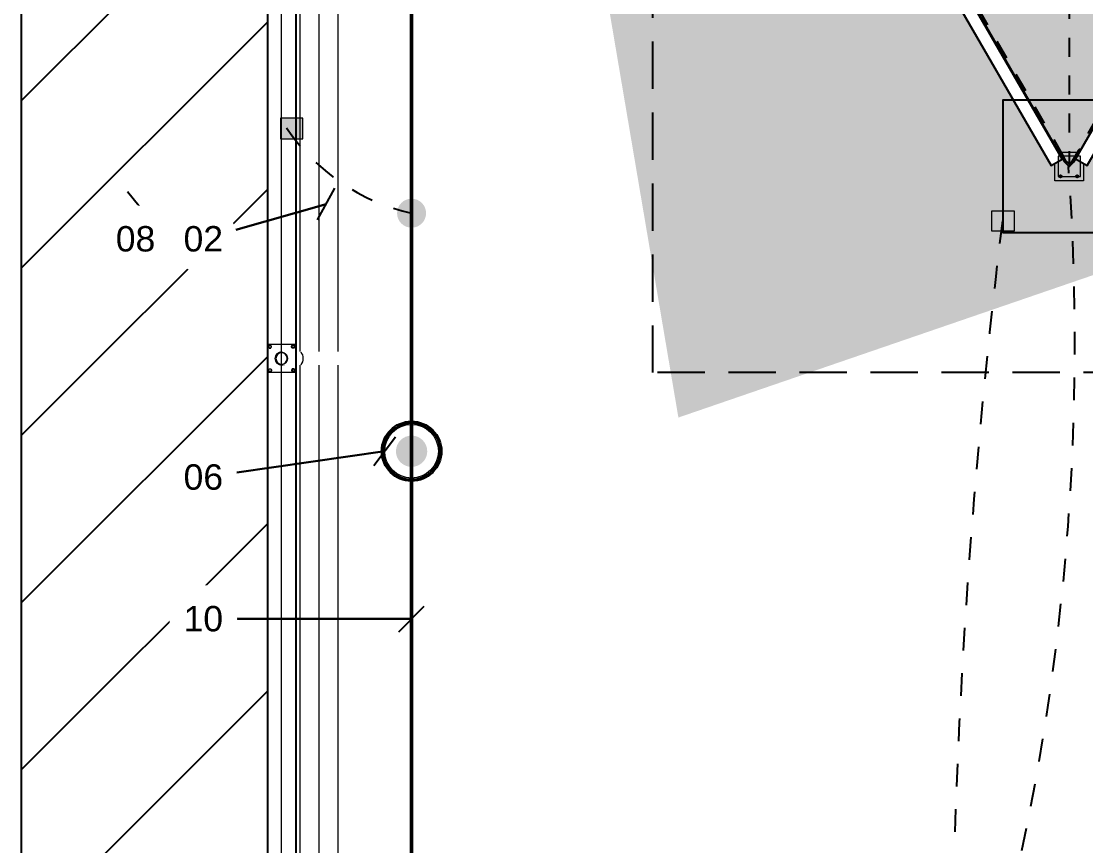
# Model space of a CAD drawing. Header units: inches. Extents: x -7660 to 802, y -193 to 3.
# Drawn here: x 657.5 to 663.12, y -93.32 to -88.96 of the extents above; entities that cross this region are included whole.
import ezdxf
from ezdxf.enums import TextEntityAlignment as Align

# ---------------------------------------------------------------- set-up
doc = ezdxf.new("R2010")
doc.units = ezdxf.units.IN
doc.header["$MEASUREMENT"] = 0
doc.set_wipeout_variables(frame=1)
for name, pattern in [('CACHE', [0.24, 0.12, -0.12]), ('DASHDOT', [1, 0.5, -0.25, 0, -0.25]), ('DASHDOT2', [0.5, 0.25, -0.125, 0, -0.125]), ('HIDDEN', [0.375, 0.25, -0.125])]:
    doc.linetypes.add(name, pattern=pattern)
for name, color, linetype in [('0-A INSTALAR', 10, 'Continuous'), ('AT', 80, 'Continuous'), ('COTAS', 8, 'Continuous'), ('TANZ-COTAS', 8, 'Continuous'), ('TANZ-EXISTENTE', 9, 'Continuous')]:
    doc.layers.add(name, color=color, linetype=linetype)
doc.styles.add('Arial', font='arial.ttf')
doc.styles.add('Arial_TXT', font='arial.ttf')
doc.styles.add('cerca', font='romans.shx', dxfattribs={"height": 1})
doc.styles.get("Standard").update_dxf_attribs({"font": 'arial.ttf'})
doc.linetypes.add('CERCA3', pattern='A,0.5,0.05,["X",cerca,S=0.1,R=0,X=-0.1,Y=-0.05],0.1', length=0.65)
doc.dimstyles.new('CLEMAR - 1-100', dxfattribs={"dimtxt": 15, "dimasz": 15, "dimexe": 7.5, "dimexo": 15, "dimgap": 7.5, "dimtad": 1, "dimdec": 0, "dimtxsty": 'Arial', "dimblk": 'OBLIQUE', "dimcen": 0, "dimdle": 7.5, "dimclrd": 8, "dimclre": 8, "dimclrt": 1, "dimadec": 0, "dimazin": 0, "dimtfac": 1, "dimtdec": 0, "dimtmove": 2, "dimatfit": 3, "dimldrblk": 'OBLIQUE', "dimfxl": 1, "dimtfill": 1, "dimtfillclr": 256, "dimarcsym": 0})
doc.dimstyles.new('ISO-25', dxfattribs={"dimtxt": 2.5, "dimasz": 2.5, "dimexe": 1.25, "dimexo": 0.625, "dimtad": 1, "dimtxsty": 'Standard', "dimcen": 2.5, "dimadec": 0, "dimazin": 0, "dimtfac": 1, "dimtmove": 0, "dimatfit": 3, "dimfxl": 1, "dimarcsym": 0})

# ---------------------------------------------------------------- blocks, each defined once
blk = doc.blocks.new('*U647')
at = {"linetype": 'CERCA3', "lineweight": 5, "ltscale": 0.3}
blk.add_line((5535.979, 2516.3655), (5535.979, 2504.995), dxfattribs=at)
at = {"lineweight": 5}
for p, q in [((5535.9104, 2510.9584), (5535.9095, 2510.9589)), ((5535.9104, 2510.9574), (5535.9095, 2510.9569)), ((5535.9137, 2510.964), (5535.9128, 2510.9645)), ((5535.9137, 2510.9518), (5535.9128, 2510.9513)), ((5535.9145, 2510.9645), (5535.9145, 2510.9655)), ((5535.9145, 2510.9513), (5535.9145, 2510.9503)), ((5535.921, 2510.9645), (5535.921, 2510.9655)), ((5535.921, 2510.9513), (5535.921, 2510.9503)), ((5535.9219, 2510.964), (5535.9227, 2510.9645)), ((5535.9219, 2510.9518), (5535.9227, 2510.9513)), ((5535.9251, 2510.9584), (5535.926, 2510.9589)), ((5535.9251, 2510.9574), (5535.926, 2510.9569)), ((5536.0361, 2510.964), (5536.0352, 2510.9645)), ((5536.0369, 2510.9645), (5536.0369, 2510.9655)), ((5536.0434, 2510.9645), (5536.0434, 2510.9655)), ((5536.0443, 2510.964), (5536.0452, 2510.9645)), ((5535.9104, 2510.8336), (5535.9095, 2510.8341)), ((5535.9104, 2510.8326), (5535.9095, 2510.8321)), ((5535.9137, 2510.8392), (5535.9128, 2510.8397)), ((5535.9137, 2510.827), (5535.9128, 2510.8265)), ((5535.9145, 2510.8397), (5535.9145, 2510.8407)), ((5535.9145, 2510.8265), (5535.9145, 2510.8255)), ((5535.921, 2510.8397), (5535.921, 2510.8407)), ((5535.921, 2510.8265), (5535.921, 2510.8255)), ((5535.9219, 2510.8392), (5535.9227, 2510.8397)), ((5535.9219, 2510.827), (5535.9227, 2510.8265)), ((5535.9251, 2510.8336), (5535.926, 2510.8341)), ((5535.9251, 2510.8326), (5535.926, 2510.8321)), ((5536.0361, 2510.827), (5536.0352, 2510.8265)), ((5536.0369, 2510.8265), (5536.0369, 2510.8255)), ((5536.0434, 2510.8265), (5536.0434, 2510.8255)), ((5536.0443, 2510.827), (5536.0452, 2510.8265))]:
    blk.add_line(p, q, dxfattribs=at)
at = {"linetype": 'CERCA3', "lineweight": 5, "ltscale": 0.3}
for points in [[(5536.0752, 2505.0912), (5536.0752, 2516.2497)], [(5536.1752, 2505.1913), (5536.1752, 2516.1497)], [(5536.2752, 2505.2913), (5536.2752, 2516.0497)]]:
    blk.add_lwpolyline(points, dxfattribs=at)
at = {"lineweight": 5}
for points in [[(5535.9145, 2510.9503), (5535.921, 2510.9503, 0.267949), (5535.9227, 2510.9513), (5535.926, 2510.9569, 0.267949), (5535.926, 2510.9589), (5535.9227, 2510.9645, 0.267949), (5535.921, 2510.9655), (5535.9145, 2510.9655, 0.267949), (5535.9128, 2510.9645), (5535.9095, 2510.9589, 0.267949), (5535.9095, 2510.9569), (5535.9128, 2510.9513, 0.267949)], [(5535.9145, 2510.9513), (5535.921, 2510.9513, 0.267949), (5535.9219, 2510.9518), (5535.9251, 2510.9574, 0.267949), (5535.9251, 2510.9584), (5535.9219, 2510.964, 0.267949), (5535.921, 2510.9645), (5535.9145, 2510.9645, 0.267949), (5535.9137, 2510.964), (5535.9104, 2510.9584, 0.267949), (5535.9104, 2510.9574), (5535.9137, 2510.9518, 0.267949)], [(5535.9145, 2510.8407), (5535.921, 2510.8407, -0.267949), (5535.9227, 2510.8397), (5535.926, 2510.8341, -0.267949), (5535.926, 2510.8321), (5535.9227, 2510.8265, -0.267949), (5535.921, 2510.8255), (5535.9145, 2510.8255, -0.267949), (5535.9128, 2510.8265), (5535.9095, 2510.8321, -0.267949), (5535.9095, 2510.8341), (5535.9128, 2510.8397, -0.267949)], [(5535.9145, 2510.8397), (5535.921, 2510.8397, -0.267949), (5535.9219, 2510.8392), (5535.9251, 2510.8336, -0.267949), (5535.9251, 2510.8326), (5535.9219, 2510.827, -0.267949), (5535.921, 2510.8265), (5535.9145, 2510.8265, -0.267949), (5535.9137, 2510.827), (5535.9104, 2510.8326, -0.267949), (5535.9104, 2510.8336), (5535.9137, 2510.8392, -0.267949)]]:
    blk.add_lwpolyline(points, format="xyb", close=True, dxfattribs=at)
blk.add_circle((5535.979, 2510.8955), 0.035, dxfattribs=at)
blk.add_wipeout([(5535.979, 2510.8605), (5536.3096, 2510.8604), (5536.323, 2510.8631), (5536.33, 2510.8669), (5536.3353, 2510.8716), (5536.338, 2510.875), (5536.3412, 2510.8803), (5536.3425, 2510.8834), (5536.344, 2510.8889), (5536.3446, 2510.8954), (5536.3444, 2510.8986), (5536.344, 2510.902), (5536.3429, 2510.9061), (5536.3416, 2510.9096), (5536.3396, 2510.9134), (5536.3367, 2510.9176), (5536.3325, 2510.9218), (5536.3279, 2510.9252), (5536.3244, 2510.9271), (5536.3196, 2510.9289), (5536.3149, 2510.93), (5536.3096, 2510.9304), (5535.979, 2510.9305), (5535.9835, 2510.9302), (5535.9893, 2510.9289), (5535.9932, 2510.9275), (5535.9973, 2510.9253), (5536.0012, 2510.9225), (5536.0041, 2510.9199), (5536.0067, 2510.9168), (5536.0092, 2510.9131), (5536.0107, 2510.9103), (5536.0127, 2510.9047), (5536.0137, 2510.8995), (5536.014, 2510.8955), (5536.0138, 2510.8919), (5536.0131, 2510.8877), (5536.0119, 2510.8837), (5536.0102, 2510.8796), (5536.008, 2510.8759), (5536.0041, 2510.8712), (5536.0008, 2510.8681), (5535.9939, 2510.8638), (5535.9904, 2510.8624), (5535.984, 2510.8608)], dxfattribs=at)
for p, q in [((5536.0328, 2510.9584), (5536.032, 2510.9589)), ((5536.0328, 2510.9574), (5536.032, 2510.9569)), ((5536.0361, 2510.9518), (5536.0352, 2510.9513)), ((5536.0369, 2510.9513), (5536.0369, 2510.9503)), ((5536.0434, 2510.9513), (5536.0434, 2510.9503)), ((5536.0443, 2510.9518), (5536.0452, 2510.9513)), ((5536.0475, 2510.9584), (5536.0484, 2510.9589)), ((5536.0475, 2510.9574), (5536.0484, 2510.9569)), ((5536.0328, 2510.8336), (5536.032, 2510.8341)), ((5536.0328, 2510.8326), (5536.032, 2510.8321)), ((5536.0361, 2510.8392), (5536.0352, 2510.8397)), ((5536.0369, 2510.8397), (5536.0369, 2510.8407)), ((5536.0434, 2510.8397), (5536.0434, 2510.8407)), ((5536.0443, 2510.8392), (5536.0452, 2510.8397)), ((5536.0475, 2510.8336), (5536.0484, 2510.8341)), ((5536.0475, 2510.8326), (5536.0484, 2510.8321))]:
    blk.add_line(p, q, dxfattribs=at)
blk.add_lwpolyline([(5536.054, 2510.9305), (5536.054, 2510.9705), (5535.904, 2510.9705), (5535.904, 2510.8205), (5536.054, 2510.8205), (5536.054, 2510.8605)], dxfattribs=at)
for points in [[(5536.0434, 2510.9503), (5536.0369, 2510.9503, -0.267949), (5536.0352, 2510.9513), (5536.032, 2510.9569, -0.267949), (5536.032, 2510.9589), (5536.0352, 2510.9645, -0.267949), (5536.0369, 2510.9655), (5536.0434, 2510.9655, -0.267949), (5536.0452, 2510.9645), (5536.0484, 2510.9589, -0.267949), (5536.0484, 2510.9569), (5536.0452, 2510.9513, -0.267949)], [(5536.0434, 2510.9513), (5536.0369, 2510.9513, -0.267949), (5536.0361, 2510.9518), (5536.0328, 2510.9574, -0.267949), (5536.0328, 2510.9584), (5536.0361, 2510.964, -0.267949), (5536.0369, 2510.9645), (5536.0434, 2510.9645, -0.267949), (5536.0443, 2510.964), (5536.0475, 2510.9584, -0.267949), (5536.0475, 2510.9574), (5536.0443, 2510.9518, -0.267949)], [(5536.0434, 2510.8407), (5536.0369, 2510.8407, 0.267949), (5536.0352, 2510.8397), (5536.032, 2510.8341, 0.267949), (5536.032, 2510.8321), (5536.0352, 2510.8265, 0.267949), (5536.0369, 2510.8255), (5536.0434, 2510.8255, 0.267949), (5536.0452, 2510.8265), (5536.0484, 2510.8321, 0.267949), (5536.0484, 2510.8341), (5536.0452, 2510.8397, 0.267949)], [(5536.0434, 2510.8397), (5536.0369, 2510.8397, 0.267949), (5536.0361, 2510.8392), (5536.0328, 2510.8336, 0.267949), (5536.0328, 2510.8326), (5536.0361, 2510.827, 0.267949), (5536.0369, 2510.8265), (5536.0434, 2510.8265, 0.267949), (5536.0443, 2510.827), (5536.0475, 2510.8326, 0.267949), (5536.0475, 2510.8336), (5536.0443, 2510.8392, 0.267949)]]:
    blk.add_lwpolyline(points, format="xyb", close=True, dxfattribs=at)
blk.add_circle((5535.979, 2510.8955), 0.03, dxfattribs=at)
blk.add_arc((5536.0322, 2510.8955), 0.0591, 323.7057, 36.2943, dxfattribs=at)
blk = doc.blocks.new('F11')
at = {"linetype": 'Continuous'}
for p, q in [((4, 4), (-4, -4)), ((4, -4), (-4, 4))]:
    blk.add_line(p, q, dxfattribs=at)
blk.add_circle((0, 0), 5.5, dxfattribs=at)
blk = doc.blocks.new('ev-so estrutura')
at = {"ltscale": 2}
for p, q in [((-47.452, 37.059), (-47.452, 37.018)), ((-47.433, 36.843), (-47.433, 36.978)), ((-47.431, 37.034), (-47.431, 37.066)), ((-47.411, 37.027), (-47.411, 37.06)), ((-47.39, 37.06), (-47.39, 37.033)), ((-47.369, 37.066), (-47.369, 37.033)), ((-47.368, 36.843), (-47.368, 36.982)), ((-47.349, 37.061), (-47.349, 37.027)), ((-47.736, 36.882), (-47.064, 36.882)), ((-47.425, 36.835), (-47.376, 36.835)), ((-49.551, 36.788), (-45.259, 36.788))]:
    blk.add_line(p, q, dxfattribs=at)
at = {"lineweight": 15}
for points in [[(-47.205, 40.658), (-47.205, 40.258), (-47.605, 40.258), (-47.605, 40.658)], [(-50.6, 34.776), (-50.6, 34.376), (-51, 34.376), (-51, 34.776)], [(-43.809, 34.776), (-43.809, 34.376), (-44.209, 34.376), (-44.209, 34.776)]]:
    blk.add_lwpolyline(points, close=True, dxfattribs=at)
at = {"color": 252, "linetype": 'DASHDOT2', "ltscale": 0.8, "true_color": 0x939598}
blk.add_lwpolyline([(-50.8, 34.576), (-44.009, 34.576), (-47.405, 40.458), (-50.8, 34.576)], close=True, dxfattribs=at)
for points in [[(-47.405, 36.537), (-47.405, 40.458)], [(-47.405, 36.537), (-50.8, 34.576)], [(-44.009, 34.576), (-47.405, 36.537)]]:
    blk.add_lwpolyline(points, dxfattribs=at)
blk.add_lwpolyline([(-46.871, 37.016), (-47.93, 37.016), (-47.93, 36.748), (-46.871, 36.748)], close=True)
at = {"ltscale": 2}
for points in [[(-49.649, 36.618), (-45.16, 36.618), (-45.269, 36.805), (-49.541, 36.805), (-49.649, 36.618)], [(-47.075, 36.895), (-47.726, 36.895)], [(-47.726, 36.869), (-47.075, 36.869)]]:
    blk.add_lwpolyline(points, dxfattribs=at)
for points in [[(-47.726, 36.851), (-47.726, 36.913), (-47.736, 36.913), (-47.736, 36.851)], [(-47.075, 36.851), (-47.075, 36.913), (-47.064, 36.913), (-47.064, 36.851)]]:
    blk.add_lwpolyline(points, close=True, dxfattribs=at)
for centre in [(-47.516, 40.595), (-47.282, 40.595), (-47.516, 40.322), (-47.282, 40.322), (-50.911, 34.713), (-50.677, 34.713), (-44.12, 34.713), (-43.886, 34.713), (-50.911, 34.441), (-50.677, 34.441), (-44.12, 34.441), (-43.886, 34.441)]:
    blk.add_circle(centre, 0.0158)
for centre, radius, start, end in [((-47.4, 37.06), 0.0517, 358.6645, 181.3355), ((-47.4, 37.06), 0.0315, 10.1608, 169.8392), ((-47.38, 37.033), 0.0739, 191.4998, 221.5207), ((-47.441, 36.978), 0.00814, 0, 41.5207), ((-47.38, 37.033), 0.0517, 178.6645, 283.2988), ((-47.4, 37.06), 0.0103, 0, 180), ((-47.38, 37.033), 0.0315, 190.1609, 349.8392), ((-47.38, 37.033), 0.0103, 180, 0), ((-47.425, 36.843), 0.00814, 180, 270), ((-47.376, 36.843), 0.00814, 270, 0)]:
    blk.add_arc(centre, radius, start, end, dxfattribs=at)
at = {"ltscale": 2, "xscale": 0.0009772753945739845, "yscale": 0.0009772753945739845, "zscale": 0.0009772753945739845, "rotation": 90}
for p in [(-47.4, 36.905), (-47.4, 36.859)]:
    blk.add_blockref('F11', p, dxfattribs=at)
at = {"ltscale": 2}
blk.add_wipeout([(-47.161, 34.553), (-47.161, 34.364), (-44.146, 34.364), (-44.146, 34.553), (-50.664, 34.553), (-50.664, 34.364), (-47.648, 34.364), (-47.648, 34.553)], dxfattribs=at)
for p, q in [((-47.648, 34.541), (-50.664, 34.541)), ((-44.146, 34.541), (-47.161, 34.541))]:
    blk.add_line(p, q, dxfattribs=at)
blk.add_lwpolyline([(-50.708, 34.576), (-50.534, 34.576, -0.414214), (-50.522, 34.564), (-50.522, 34.553), (-50.711, 34.553), (-50.8, 34.576), (-50.777, 34.665), (-50.682, 34.829), (-50.672, 34.823, -0.414214), (-50.668, 34.807), (-50.755, 34.656), (-50.766, 34.616, 0.414214), (-50.749, 34.587)], format="xyb", close=True, dxfattribs=at)
blk.add_lwpolyline([(-50.664, 34.553), (-44.099, 34.553), (-44.009, 34.576), (-44.033, 34.665), (-44.128, 34.829), (-44.138, 34.823, 0.414214), (-44.142, 34.807), (-44.055, 34.656), (-44.044, 34.616, -0.414214), (-44.061, 34.587), (-44.102, 34.576), (-44.276, 34.576, 0.414214), (-44.287, 34.564), (-44.287, 34.553)], format="xyb", dxfattribs=at)
for points in [[(-47.648, 34.553), (-47.648, 34.364), (-50.664, 34.364), (-50.664, 34.553)], [(-44.146, 34.553), (-44.146, 34.364), (-47.161, 34.364), (-47.161, 34.553)]]:
    blk.add_lwpolyline(points, dxfattribs=at)
for points in [[(-49.002, 37.74), (-49.165, 37.834), (-47.657, 40.446), (-47.494, 40.351), (-50.753, 34.706), (-50.916, 34.801), (-49.409, 37.412), (-49.245, 37.318)], [(-45.565, 37.318), (-45.401, 37.412), (-43.893, 34.801), (-44.057, 34.706), (-47.316, 40.351), (-47.153, 40.446), (-45.645, 37.834), (-45.808, 37.74)]]:
    blk.add_wipeout(points, dxfattribs=at)
for p, q in [((-45.798, 37.746), (-47.306, 40.357)), ((-49.255, 37.324), (-50.763, 34.712)), ((-44.047, 34.712), (-45.555, 37.324))]:
    blk.add_line(p, q, dxfattribs=at)
for points in [[(-49.245, 37.318), (-49.409, 37.412), (-50.916, 34.801), (-50.753, 34.706), (-47.494, 40.351), (-47.657, 40.446), (-49.165, 37.834), (-49.002, 37.74)], [(-45.808, 37.74), (-45.645, 37.834), (-47.153, 40.446), (-47.316, 40.351), (-44.057, 34.706), (-43.893, 34.801), (-45.401, 37.412), (-45.565, 37.318)]]:
    blk.add_lwpolyline(points, dxfattribs=at)
blk.add_lwpolyline([(-47.358, 40.378), (-47.271, 40.227, 0.414214), (-47.255, 40.223), (-47.245, 40.229), (-47.34, 40.392), (-47.405, 40.458), (-47.47, 40.392), (-47.565, 40.229), (-47.554, 40.223, 0.414214), (-47.538, 40.227), (-47.451, 40.378), (-47.422, 40.408, -0.414214), (-47.388, 40.408)], format="xyb", close=True, dxfattribs=at)
at = {"linetype": 'HIDDEN', "ltscale": 0.3}
blk.add_lwpolyline([(-47.736, 36.907), (-48.199, 36.907), (-48.199, 36.894), (-47.749, 36.894), (-47.749, 36.857), (-47.736, 36.857), (-47.736, 36.907), (-47.736, 36.894)], dxfattribs=at)
for points in [[(-47.736, 36.907), (-48.199, 36.907), (-48.199, 36.857), (-47.736, 36.857)], [(-47.064, 36.913), (-47.064, 36.401), (-47.014, 36.401), (-47.014, 36.913)]]:
    blk.add_lwpolyline(points, close=True)
blk.add_lwpolyline([(-47.051, 36.401), (-47.064, 36.401), (-47.064, 36.913), (-47.051, 36.913)], close=True, dxfattribs=at)
blk = doc.blocks.new('nova base com fundação ajustada')
at = {"linetype": 'Continuous', "xscale": 0.3774340128206928, "yscale": 0.3774340128206928, "zscale": 0.3774340128206928}
blk.add_blockref('ev-so estrutura', (-28.9082, 23.0956), dxfattribs=at)
at = {"linetype": 'HIDDEN'}
blk.add_lwpolyline([(-49.0004, 39.4556), (-44.6004, 39.4556), (-44.6004, 35.0556), (-49.0004, 35.0556)], close=True, dxfattribs=at)
at = {"linetype": 'Continuous'}
for points in [[(-47.1504, 38.0156), (-46.4504, 38.0156), (-46.4504, 38.7156), (-47.1504, 38.7156)], [(-48.5601, 36.274), (-47.9539, 36.624), (-47.6039, 36.0178), (-48.2101, 35.6678)], [(-45.0408, 36.274), (-45.647, 36.624), (-45.997, 36.0178), (-45.3908, 35.6678)]]:
    blk.add_lwpolyline(points, close=True, dxfattribs=at)
blk = doc.blocks.new('dasdasdasczxcz')
at = {"transparency": 33554559}
h = blk.add_hatch(dxfattribs=at)
h.set_pattern_fill('ANSI31', color=256, scale=5, style=0)
h.paths.add_polyline_path([(208.4898, -103.8854), (217.1898, -103.8854), (217.1898, -100.4854), (207.1898, -100.4854), (207.1898, -115.4854), (208.4898, -115.4854)])
blk.add_line((207.1898, -100.4854), (207.1898, -115.4854))
at = {"xscale": -1, "rotation": 180}
blk.add_blockref('*U647', (-5327.4142, 2400.9851), dxfattribs=at)
for points in [[(217.1898, -103.8854), (208.4898, -103.8854), (208.4898, -115.4854), (217.1898, -115.4854)], [(217.0398, -104.0354), (208.6398, -104.0354), (208.6398, -115.3354), (217.0398, -115.3354)]]:
    blk.add_lwpolyline(points, close=True)
at = {"layer": '0-A INSTALAR', "linetype": 'Continuous', "rotation": 180}
blk.add_blockref('nova base com fundação ajustada', (165.9246, -70.5299), dxfattribs=at)
blk = doc.blocks.new('dfgw354gh')
at = {"linetype": 'Continuous', "lineweight": 9}
h = blk.add_hatch(color=256, dxfattribs=at)
edge = h.paths.add_edge_path()
edge.add_ellipse((-2.76, 4.15), major_axis=(-5.84, 5.85), ratio=1, start_angle=-135, end_angle=45, ccw=False)
edge.add_ellipse((-2.76, 4.15), major_axis=(-5.84, 5.85), ratio=1, start_angle=45, end_angle=225, ccw=False)
blk.add_circle((-2.76, 4.15), 14.17, dxfattribs=at)
blk = doc.blocks.new('BH')
for radius in [158, 150]:
    blk.add_circle((843801.2, 225442.4), radius)
at = {"linetype": 'DASHDOT', "ltscale": 50, "xscale": 10, "yscale": 10, "zscale": 10, "rotation": 90}
blk.add_blockref('dfgw354gh', (843842.7, 225470), dxfattribs=at)
blk = doc.blocks.new('*U365')
blk.add_lwpolyline([(-19.8, -2.85), (-107.08, -15.42)])
at = {"layer": 'TANZ-COTAS', "color": 3, "style": 'Arial_TXT'}
blk.add_attdef('XX', text='', height=15, dxfattribs=at).set_placement((0, 0), align=Align.MIDDLE_CENTER)
blk.add_leader([(-107.08, -15.42), (-19.8, -2.85)], dimstyle='CLEMAR - 1-100', override={"dimasz": 15, "dimgap": 7.5, "dimtad": 0, "dimclrd": 256, "dimfxl": 16})
blk.add_wipeout([(20, 0), (19.62, -3.9), (18.48, -7.65), (16.63, -11.11), (14.14, -14.14), (11.11, -16.63), (7.65, -18.48), (3.9, -19.62), (0, -20), (-3.9, -19.62), (-7.65, -18.48), (-11.11, -16.63), (-14.14, -14.14), (-16.63, -11.11), (-18.48, -7.65), (-19.62, -3.9), (-20, 0), (-19.62, 3.9), (-18.48, 7.65), (-16.63, 11.11), (-14.14, 14.14), (-11.11, 16.63), (-7.65, 18.48), (-3.9, 19.62), (0, 20), (3.9, 19.62), (7.65, 18.48), (11.11, 16.63), (14.14, 14.14), (16.63, 11.11), (18.48, 7.65), (19.62, 3.9)])
blk = doc.blocks.new('*U366')
blk.add_lwpolyline([(-20, 0), (-122.91, 0)])
at = {"layer": 'TANZ-COTAS', "color": 3, "style": 'Arial_TXT'}
blk.add_attdef('XX', text='', height=15, dxfattribs=at).set_placement((0, 0), align=Align.MIDDLE_CENTER)
blk.add_leader([(-122.91, 0), (-20, 0)], dimstyle='CLEMAR - 1-100', override={"dimasz": 15, "dimgap": 7.5, "dimtad": 0, "dimclrd": 256, "dimfxl": 16})
blk.add_wipeout([(20, 0), (19.62, -3.9), (18.48, -7.65), (16.63, -11.11), (14.14, -14.14), (11.11, -16.63), (7.65, -18.48), (3.9, -19.62), (0, -20), (-3.9, -19.62), (-7.65, -18.48), (-11.11, -16.63), (-14.14, -14.14), (-16.63, -11.11), (-18.48, -7.65), (-19.62, -3.9), (-20, 0), (-19.62, 3.9), (-18.48, 7.65), (-16.63, 11.11), (-14.14, 14.14), (-11.11, 16.63), (-7.65, 18.48), (-3.9, 19.62), (0, 20), (3.9, 19.62), (7.65, 18.48), (11.11, 16.63), (14.14, 14.14), (16.63, 11.11), (18.48, 7.65), (19.62, 3.9)])
blk = doc.blocks.new('*U561')
blk.add_lwpolyline([(-19.23, -5.5), (-72.44, -20.73)])
at = {"layer": 'TANZ-COTAS', "color": 3, "style": 'Arial_TXT'}
blk.add_attdef('XX', text='', height=15, dxfattribs=at).set_placement((0, 0), align=Align.MIDDLE_CENTER)
blk.add_leader([(-72.44, -20.73), (-19.23, -5.5)], dimstyle='CLEMAR - 1-100', override={"dimasz": 15, "dimgap": 7.5, "dimtad": 0, "dimclrd": 256, "dimfxl": 16})
blk.add_wipeout([(20, 0), (19.62, -3.9), (18.48, -7.65), (16.63, -11.11), (14.14, -14.14), (11.11, -16.63), (7.65, -18.48), (3.9, -19.62), (0, -20), (-3.9, -19.62), (-7.65, -18.48), (-11.11, -16.63), (-14.14, -14.14), (-16.63, -11.11), (-18.48, -7.65), (-19.62, -3.9), (-20, 0), (-19.62, 3.9), (-18.48, 7.65), (-16.63, 11.11), (-14.14, 14.14), (-11.11, 16.63), (-7.65, 18.48), (-3.9, 19.62), (0, 20), (3.9, 19.62), (7.65, 18.48), (11.11, 16.63), (14.14, 14.14), (16.63, 11.11), (18.48, 7.65), (19.62, 3.9)])
blk = doc.blocks.new('*U239')
blk.add_lwpolyline([(-1.96, -19.9), (-1.95, -19.81)])
at = {"layer": 'TANZ-COTAS', "color": 3, "style": 'Arial_TXT'}
blk.add_attdef('XX', text='', height=15, dxfattribs=at).set_placement((0, 0), align=Align.MIDDLE_CENTER)
blk.add_leader([(-1.95, -19.81), (-1.96, -19.9)], dimstyle='CLEMAR - 1-100', override={"dimasz": 15, "dimgap": 7.5, "dimtad": 0, "dimclrd": 256, "dimfxl": 16})
blk.add_wipeout([(20, 0), (19.62, -3.9), (18.48, -7.65), (16.63, -11.11), (14.14, -14.14), (11.11, -16.63), (7.65, -18.48), (3.9, -19.62), (0, -20), (-3.9, -19.62), (-7.65, -18.48), (-11.11, -16.63), (-14.14, -14.14), (-16.63, -11.11), (-18.48, -7.65), (-19.62, -3.9), (-20, 0), (-19.62, 3.9), (-18.48, 7.65), (-16.63, 11.11), (-14.14, 14.14), (-11.11, 16.63), (-7.65, 18.48), (-3.9, 19.62), (0, 20), (3.9, 19.62), (7.65, 18.48), (11.11, 16.63), (14.14, 14.14), (16.63, 11.11), (18.48, 7.65), (19.62, 3.9)])

msp = doc.modelspace()

# ---------------------------------------------------------------- leaders
at = {"layer": 'COTAS', "color": 1, "lineweight": 5}
msp.add_leader([(675.34747, -86.11506), (673.95475, -86.35127), (671.87076, -86.35127)], dimstyle='ISO-25', override={"dimasz": 15, "dimtad": 0, "dimfxl": 30, "dimfxlon": 1}, dxfattribs=at)

# ---------------------------------------------------------------- next in the draw order: block references
at = {"layer": '0-A INSTALAR'}
msp.add_blockref('dasdasdasczxcz', (450.31042, 19.1682), dxfattribs=at)

# ---------------------------------------------------------------- next in the draw order: hatches: boundary and pattern name
at = {"layer": 'AT', "lineweight": 5}
h = msp.add_hatch(color=256, dxfattribs=at)
h.dxf.hatch_style = 1
h.paths.add_polyline_path([(659.48501, -89.97465, -1), (659.63831, -89.97465, -1)])

# ---------------------------------------------------------------- next in the draw order: linework, layer by layer
at = {"layer": 'AT', "linetype": 'DASHDOT2', "const_width": 0.02}
msp.add_lwpolyline([(659.56166, -94.73251), (667.03564, -94.73251), (667.03564, -85.08655), (659.56166, -85.08655)], close=True, dxfattribs=at)
at = {"layer": 'AT', "lineweight": 5}
for points in [[(658.86949, -89.58113), (658.98771, -89.58113), (658.98771, -89.4726), (658.86949, -89.4726)], [(662.97637, -89.78162), (663.09459, -89.78162), (663.09459, -89.67309), (662.97637, -89.67309)], [(662.62638, -89.96149), (662.7446, -89.96149), (662.7446, -90.07002), (662.62638, -90.07002)]]:
    msp.add_lwpolyline(points, close=True, dxfattribs=at)
at = {"layer": 'AT', "linetype": 'CACHE'}
for centre, radius, start, end in [((659.79708, -88.91897), 1.08161, 214.01236, 257.42833), ((650.07968, -90.66311), 12.98606, 341.737771, 4.130304), ((698.82941, -94.45338), 36.41883, 173.000424, 180.439135)]:
    msp.add_arc(centre, radius, start, end, dxfattribs=at)
at = {"layer": 'AT', "lineweight": 5}
for points in [[(658.98771, -89.58113), (658.86949, -89.58113), (658.98771, -89.4726)], [(658.86949, -89.58113), (658.98771, -89.4726), (658.86949, -89.4726)], [(663.09459, -89.78162), (662.97637, -89.78162), (663.09459, -89.67309)], [(662.97637, -89.78162), (663.09459, -89.67309), (662.97637, -89.67309)], [(662.7446, -89.96149), (662.62638, -89.96149), (662.7446, -90.07002)], [(662.62638, -89.96149), (662.7446, -90.07002), (662.62638, -90.07002)]]:
    msp.add_solid(points, dxfattribs=at)

# ---------------------------------------------------------------- next in the draw order: block references
at = {"layer": 'TANZ-EXISTENTE'}
ref = msp.add_blockref('*U365', (658.46166, -91.37051), dxfattribs=dict(at, xscale=0.008949346582609473, yscale=0.008949346582609473, zscale=0.008949346582609473, rotation=180))
ref.add_attrib('XX', '06', dxfattribs={"layer": 'TANZ-COTAS', "color": 3, "height": 0.13424, "style": 'Arial_TXT'}).set_placement((658.46166, -91.36877), align=Align.MIDDLE_CENTER)

# ---------------------------------------------------------------- next in the draw order: block references
at = {"layer": 'AT', "color": 3, "xscale": 0.001, "yscale": 0.001, "zscale": 0.001, "rotation": 90.00000000000001}
msp.add_blockref('BH', (885.0041, -935.03373), dxfattribs=at)
at = {"layer": 'TANZ-EXISTENTE'}
ref = msp.add_blockref('*U561', (658.46166, -90.11168), dxfattribs=dict(at, xscale=0.008949346582609473, yscale=0.008949346582609473, zscale=0.008949346582609473, rotation=180))
ref.add_attrib('XX', '02', dxfattribs={"layer": 'TANZ-COTAS', "color": 3, "height": 0.13424, "style": 'Arial_TXT'}).set_placement((658.46166, -90.10994), align=Align.MIDDLE_CENTER)
ref = msp.add_blockref('*U366', (658.46166, -92.119), dxfattribs=dict(at, xscale=0.008949346582609473, yscale=0.008949346582609473, zscale=0.008949346582609473, rotation=180))
ref.add_attrib('XX', '10', dxfattribs={"layer": 'TANZ-COTAS', "color": 3, "height": 0.13424, "style": 'Arial_TXT'}).set_placement((658.46166, -92.11726), align=Align.MIDDLE_CENTER)

# ---------------------------------------------------------------- next in the draw order: block references
ref = msp.add_blockref('*U239', (658.10369, -90.11168), dxfattribs=dict(at, xscale=0.008949346582609473, yscale=0.008949346582609473, zscale=0.008949346582609473, rotation=180))
ref.add_attrib('XX', '08', dxfattribs={"layer": 'TANZ-COTAS', "color": 3, "height": 0.13424, "style": 'Arial_TXT'}).set_placement((658.10369, -90.10994), align=Align.MIDDLE_CENTER)

doc.saveas('drawing.dxf')
